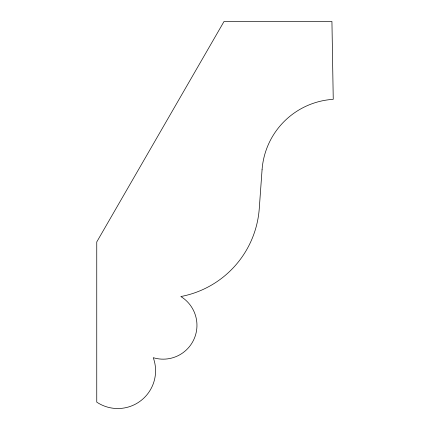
<?xml version="1.0" encoding="UTF-8"?>
<svg xmlns="http://www.w3.org/2000/svg" width="430" height="430" viewBox="0 0 430 430"><rect width="100%" height="100%" fill="white"/><g stroke="black" fill="none" stroke-linecap="round" stroke-linejoin="round"><path stroke-width="0.64" d="M262.063 169.802L259.269 208.528A96.659 96.659 0 0 1 180.847 296.539A33.814 33.814 0 0 1 153.257 357.685A37.797 37.797 0 0 1 96.755 402.141L96.755 241.939L224.025 21.5L331.933 21.5L333.245 99.335A76.088 76.088 0 0 0 262.063 169.802"/></g></svg>
